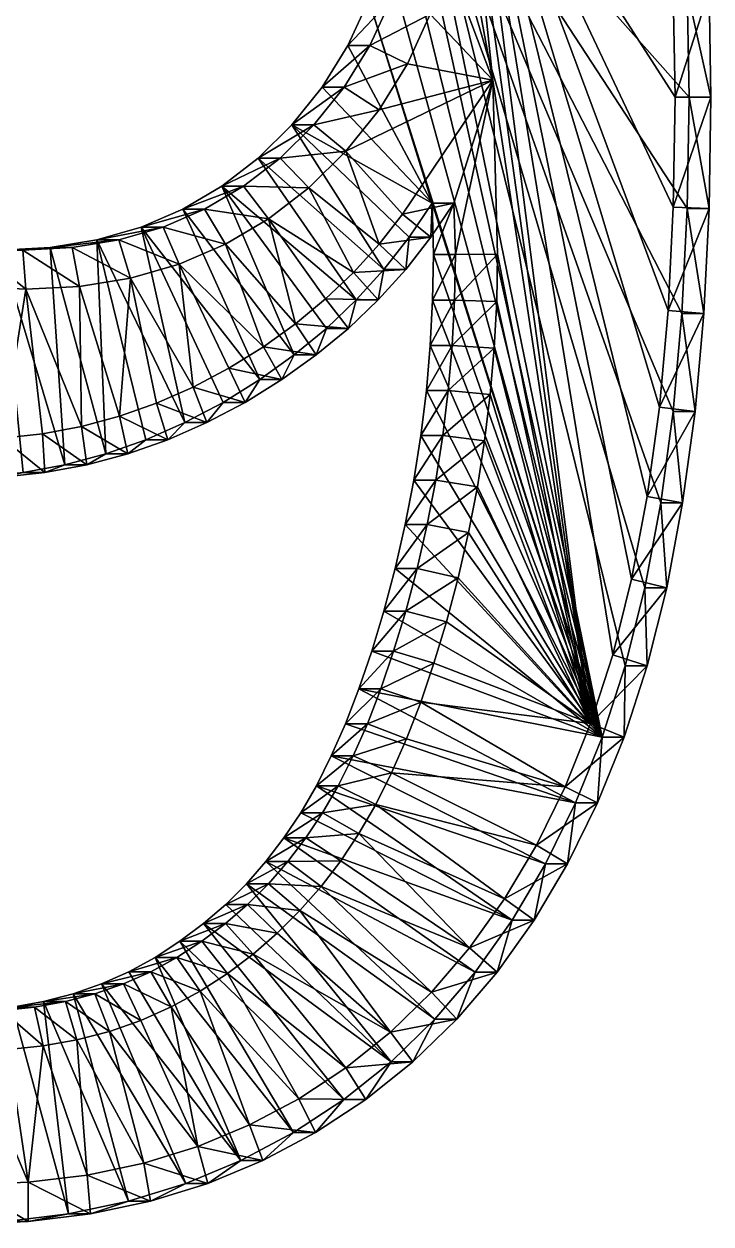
# Model space of a CAD drawing. Header units: metres. Extents: x -136 to 55, y -57 to 41.
# Drawn here: x 6.83 to 11.42, y -57.09 to -49.08 of the extents above; entities that cross this region are included whole.
import ezdxf

# ---------------------------------------------------------------- set-up
doc = ezdxf.new("R2010")
doc.units = ezdxf.units.M
doc.layers.get('0').update_dxf_attribs({"true_color": 0x57e057})

msp = doc.modelspace()

# ---------------------------------------------------------------- meshes
at = {"color": 74, "true_color": 0x58b11a}
mesh = msp.add_polyface(dxfattribs=at)
corners = [(11.265, -50.3106, -0.4384), (11.4115, -50.3106, 1.0831), (11.376, -51.0107, 1.0865), (11.2768, -49.5659, -0.4395), (11.4233, -49.5659, 1.0819), (11.265, -48.8537, -0.4383), (9.4063, -50.5023, -0.2594), (9.5528, -50.5023, 1.262), (9.3841, -50.7178, 1.2783), (9.5598, -50.2742, -0.2742), (9.7063, -50.2742, 1.2473), (9.5693, -50.6174, -0.2751), (9.7158, -50.6174, 1.2464), (11.4115, -50.3106, 1.0831), (11.376, -51.0107, 1.0865), (11.4233, -49.5659, 1.0819), (11.4115, -48.8537, 1.0831), (9.5528, -50.5023, 1.262), (9.3841, -50.7178, 1.2783), (9.7063, -50.2742, 1.2473), (9.7158, -50.6174, 1.2464), (11.1717, -50.3019, 1.3255), (11.1367, -50.9922, 1.3289), (11.1834, -49.566, 1.3244), (11.4115, -48.8537, 1.0831), (9.2059, -50.5483, 1.5148), (9.3629, -50.3477, 1.4997), (9.9654, -49.4523, 1.4417), (9.9976, -50.616, 1.4386), (9.1439, -49.2204, 1.3014), (8.9729, -49.4988, 1.3179), (9.3951, -49.3444, 1.4966), (9.2072, -49.6504, 1.5147), (10.6188, -53.7515, 1.3788), (9.8144, -47.4328, 1.4562), (9.798, -47.8639, 1.4578), (10.9973, -52.2349, 1.3423), (11.0785, -51.6366, 1.3345), (8.9852, -49.9275, 1.5361), (10.6966, -53.8413, -0.3836), (9.3704, -47.843, -0.2559), (9.3859, -47.4329, -0.2574), (9.3237, -48.2269, -0.2514), (9.246, -48.5844, -0.2439), (11.1703, -51.6661, -0.4292), (11.0874, -52.2769, -0.4212), (11.2295, -51.0107, -0.4349), (9.1372, -48.9156, -0.2335), (8.6244, -49.751, -0.1841), (9.2376, -50.7178, -0.2431), (8.9974, -49.2204, -0.22), (8.8264, -49.4988, -0.2035)]
mesh.append_faces([[corners[k] for k in face] for face in [(50, 9, 51), (47, 9, 50)]], dxfattribs={"vtx0": -1, "vtx1": -1, "color": 74})
mesh.append_faces([[corners[k] for k in face] for face in [(33, 35, 27)]], dxfattribs={"vtx0": -1, "vtx1": -1, "vtx2": -1, "color": 74})
mesh.append_faces([[corners[k] for k in face] for face in [(33, 34, 35), (34, 36, 37), (34, 37, 22), (34, 22, 21), (38, 25, 26), (38, 26, 27), (39, 40, 41), (39, 42, 40), (39, 43, 42), (41, 44, 45), (41, 46, 44), (41, 0, 46), (39, 47, 43), (48, 6, 49), (48, 9, 6)]], dxfattribs={"vtx0": -1, "vtx2": -1, "color": 74})
mesh.append_faces([[corners[k] for k in face] for face in [(0, 3, 1), (3, 5, 4), (6, 9, 7), (9, 11, 10), (1, 4, 13), (4, 16, 15), (7, 10, 17), (10, 12, 19), (13, 15, 21), (15, 24, 23), (18, 17, 25), (17, 19, 26), (19, 20, 27), (29, 30, 31)]], dxfattribs={"vtx1": -1, "color": 74})
mesh.append_faces([[corners[k] for k in face] for face in [(32, 38, 27), (31, 32, 27)]], dxfattribs={"vtx1": -1, "vtx2": -1, "color": 74})
mesh.append_faces([[corners[k] for k in face] for face in [(0, 1, 2), (3, 4, 1), (6, 7, 8), (9, 10, 7), (11, 12, 10), (1, 13, 14), (4, 15, 13), (7, 17, 18), (10, 19, 17), (12, 20, 19), (13, 21, 22), (15, 23, 21), (17, 26, 25), (19, 27, 26), (20, 28, 27), (30, 32, 31)]], dxfattribs={"vtx2": -1, "color": 74})
mesh = msp.add_polyface(dxfattribs=at)
corners = [(11.265, -48.8537, -0.4383), (11.4115, -48.8537, 1.0831), (11.4233, -49.5659, 1.0819), (11.2293, -48.1913, -0.4349), (11.3758, -48.1913, 1.0865), (11.1699, -47.5785, -0.4292), (9.3704, -47.843, -0.2559), (9.3237, -48.2269, -0.2514), (9.5169, -47.843, 1.2655), (9.4702, -48.2269, 1.27), (9.246, -48.5844, -0.2439), (9.3925, -48.5844, 1.2775), (9.1372, -48.9156, -0.2335), (9.2837, -48.9156, 1.288), (8.9974, -49.2204, -0.22), (9.1439, -49.2204, 1.3014), (8.8264, -49.4988, -0.2035), (11.4115, -48.8537, 1.0831), (11.4233, -49.5659, 1.0819), (11.3758, -48.1913, 1.0865), (11.3164, -47.5785, 1.0922), (9.5169, -47.843, 1.2655), (9.4702, -48.2269, 1.27), (9.3925, -48.5844, 1.2775), (9.2837, -48.9156, 1.288), (9.1439, -49.2204, 1.3014), (8.9729, -49.4988, 1.3179), (11.1717, -48.863, 1.3255), (11.1834, -49.566, 1.3244), (11.1366, -48.2111, 1.3289), (11.3164, -47.5785, 1.0922), (11.0783, -47.6105, 1.3345), (9.798, -47.8639, 1.4578), (9.7486, -48.2708, 1.4626), (9.6654, -48.6536, 1.4706), (9.5477, -49.0118, 1.4819), (9.3951, -49.3444, 1.4966), (9.8144, -47.4328, 1.4562), (11.1717, -50.3019, 1.3255), (9.9654, -49.4523, 1.4417), (9.3859, -47.4329, -0.2574), (11.2768, -49.5659, -0.4395), (11.265, -50.3106, -0.4384)]
mesh.append_faces([[corners[k] for k in face] for face in [(37, 38, 28), (37, 28, 27), (37, 27, 29), (40, 41, 42), (40, 0, 41), (40, 3, 0)]], dxfattribs={"vtx0": -1, "vtx2": -1, "color": 74})
mesh.append_faces([[corners[k] for k in face] for face in [(0, 3, 1), (3, 5, 4), (6, 7, 8), (7, 10, 9), (10, 12, 11), (12, 14, 13), (14, 16, 15), (1, 4, 17), (4, 20, 19), (8, 9, 21), (9, 11, 22), (11, 13, 23), (13, 15, 24), (15, 26, 25), (17, 19, 27), (19, 30, 29), (21, 22, 32), (22, 23, 33), (23, 24, 34), (24, 25, 35)]], dxfattribs={"vtx1": -1, "color": 74})
mesh.append_faces([[corners[k] for k in face] for face in [(35, 36, 39), (34, 35, 39), (33, 34, 39), (32, 33, 39)]], dxfattribs={"vtx1": -1, "vtx2": -1, "color": 74})
mesh.append_faces([[corners[k] for k in face] for face in [(0, 1, 2), (3, 4, 1), (7, 9, 8), (10, 11, 9), (12, 13, 11), (14, 15, 13), (1, 17, 18), (4, 19, 17), (9, 22, 21), (11, 23, 22), (13, 24, 23), (15, 25, 24), (17, 27, 28), (19, 29, 27), (30, 31, 29), (22, 33, 32), (23, 34, 33), (24, 35, 34), (25, 36, 35)]], dxfattribs={"vtx2": -1, "color": 74})
mesh = msp.add_polyface(dxfattribs=at)
corners = [(11.1703, -51.6661, -0.4292), (11.3168, -51.6661, 1.0922), (11.2339, -52.2769, 1.1002), (11.2295, -51.0107, -0.4349), (11.376, -51.0107, 1.0865), (11.265, -50.3106, -0.4384), (9.5693, -50.6174, -0.2751), (9.5641, -50.922, -0.2746), (9.7158, -50.6174, 1.2464), (9.7106, -50.922, 1.2469), (9.5484, -51.2249, -0.2731), (9.6949, -51.2249, 1.2484), (9.5222, -51.5262, -0.2705), (9.6687, -51.5262, 1.2509), (9.4856, -51.8258, -0.267), (9.6321, -51.8258, 1.2544), (9.4386, -52.1238, -0.2625), (11.3168, -51.6661, 1.0922), (11.2339, -52.2769, 1.1002), (11.376, -51.0107, 1.0865), (11.4115, -50.3106, 1.0831), (9.7158, -50.6174, 1.2464), (9.7106, -50.922, 1.2469), (9.6949, -51.2249, 1.2484), (9.6687, -51.5262, 1.2509), (9.6321, -51.8258, 1.2544), (9.5851, -52.1238, 1.2589), (11.0785, -51.6366, 1.3345), (10.9973, -52.2349, 1.3423), (11.1367, -50.9922, 1.3289), (11.4115, -50.3106, 1.0831), (9.9976, -50.616, 1.4386), (9.9922, -50.931, 1.4391), (9.976, -51.2431, 1.4407), (9.9491, -51.5535, 1.4433), (9.9114, -51.8623, 1.4469), (9.5851, -52.1238, 1.2589), (9.8144, -47.4328, 1.4562), (10.6188, -53.7515, 1.3788), (10.7672, -53.2921, 1.3645), (10.8934, -52.7868, 1.3523), (9.9654, -49.4523, 1.4417), (9.3859, -47.4329, -0.2574), (10.8506, -53.3645, -0.3984), (10.6966, -53.8413, -0.3836), (10.9808, -52.8431, -0.411), (11.0874, -52.2769, -0.4212), (9.5598, -50.2742, -0.2742), (9.1372, -48.9156, -0.2335)]
mesh.append_faces([[corners[k] for k in face] for face in [(32, 38, 31)]], dxfattribs={"vtx0": -1, "vtx1": -1, "color": 74})
mesh.append_faces([[corners[k] for k in face] for face in [(44, 47, 48)]], dxfattribs={"vtx0": -1, "vtx1": -1, "vtx2": -1, "color": 74})
mesh.append_faces([[corners[k] for k in face] for face in [(37, 38, 39), (37, 39, 40), (37, 40, 28), (38, 41, 31), (42, 43, 44), (42, 45, 43), (42, 46, 45), (44, 6, 47), (44, 7, 6)]], dxfattribs={"vtx0": -1, "vtx2": -1, "color": 74})
mesh.append_faces([[corners[k] for k in face] for face in [(0, 3, 1), (3, 5, 4), (6, 7, 8), (7, 10, 9), (10, 12, 11), (12, 14, 13), (14, 16, 15), (1, 4, 17), (4, 20, 19), (8, 9, 21), (9, 11, 22), (11, 13, 23), (13, 15, 24), (15, 26, 25), (17, 19, 27), (19, 30, 29), (21, 22, 31), (22, 23, 32), (23, 24, 33), (24, 25, 34), (25, 36, 35)]], dxfattribs={"vtx1": -1, "color": 74})
mesh.append_faces([[corners[k] for k in face] for face in [(0, 1, 2), (3, 4, 1), (7, 9, 8), (10, 11, 9), (12, 13, 11), (14, 15, 13), (1, 17, 18), (4, 19, 17), (9, 22, 21), (11, 23, 22), (13, 24, 23), (15, 25, 24), (17, 27, 28), (19, 29, 27), (22, 32, 31), (23, 33, 32), (24, 34, 33), (25, 35, 34)]], dxfattribs={"vtx2": -1, "color": 74})
mesh = msp.add_polyface(dxfattribs=at)
corners = [(8.8264, -49.4988, -0.2035), (8.9729, -49.4988, 1.3179), (9.1439, -49.2204, 1.3014), (8.6244, -49.751, -0.1841), (8.7709, -49.751, 1.3373), (8.3982, -49.9729, -0.1623), (8.5447, -49.9729, 1.3591), (8.1548, -50.1607, -0.1389), (8.3013, -50.1607, 1.3826), (7.8943, -50.3143, -0.1138), (8.0408, -50.3143, 1.4076), (7.6165, -50.4338, -0.087), (7.763, -50.4338, 1.4344), (7.3216, -50.5191, -0.0586), (7.4681, -50.5191, 1.4628), (7.0096, -50.5703, -0.0286), (7.1561, -50.5703, 1.4928), (8.9729, -49.4988, 1.3179), (9.1439, -49.2204, 1.3014), (8.7709, -49.751, 1.3373), (8.5447, -49.9729, 1.3591), (8.3013, -50.1607, 1.3826), (8.0408, -50.3143, 1.4076), (7.763, -50.4338, 1.4344), (7.4681, -50.5191, 1.4628), (7.1561, -50.5703, 1.4928), (9.2072, -49.6504, 1.5147), (8.9852, -49.9275, 1.5361), (8.7367, -50.1712, 1.56), (8.4682, -50.3784, 1.5858), (8.1795, -50.5486, 1.6136), (7.8717, -50.681, 1.6433), (9.0346, -50.7371, 1.5313), (9.2059, -50.5483, 1.5148), (8.64, -51.2882, -0.1856), (9.0537, -50.9206, -0.2254), (9.2376, -50.7178, -0.2431), (9.5598, -50.2742, -0.2742)]
mesh.append_faces([[corners[k] for k in face] for face in [(7, 34, 9), (5, 35, 7), (3, 36, 5), (0, 37, 3)]], dxfattribs={"vtx0": -1, "vtx1": -1, "color": 74})
mesh.append_faces([[corners[k] for k in face] for face in [(28, 32, 33), (5, 36, 35)]], dxfattribs={"vtx0": -1, "vtx2": -1, "color": 74})
mesh.append_faces([[corners[k] for k in face] for face in [(0, 3, 1), (3, 5, 4), (5, 7, 6), (7, 9, 8), (9, 11, 10), (11, 13, 12), (13, 15, 14), (1, 4, 17), (4, 6, 19), (6, 8, 20), (8, 10, 21), (10, 12, 22), (12, 14, 23), (14, 16, 24), (17, 19, 26), (19, 20, 27), (20, 21, 28), (21, 22, 29), (22, 23, 30), (23, 24, 31)]], dxfattribs={"vtx1": -1, "color": 74})
mesh.append_faces([[corners[k] for k in face] for face in [(28, 29, 32), (27, 28, 33)]], dxfattribs={"vtx1": -1, "vtx2": -1, "color": 74})
mesh.append_faces([[corners[k] for k in face] for face in [(0, 1, 2), (3, 4, 1), (5, 6, 4), (7, 8, 6), (9, 10, 8), (11, 12, 10), (13, 14, 12), (15, 16, 14), (1, 17, 18), (4, 19, 17), (6, 20, 19), (8, 21, 20), (10, 22, 21), (12, 23, 22), (14, 24, 23), (16, 25, 24), (19, 27, 26), (20, 28, 27), (21, 29, 28), (22, 30, 29), (23, 31, 30)]], dxfattribs={"vtx2": -1, "color": 74})
mesh = msp.add_polyface(dxfattribs=at)
corners = [(7.0096, -50.5703, -0.0286), (6.6803, -50.5874, 0.0031), (7.1561, -50.5703, 1.4928), (6.8268, -50.5874, 1.5245), (6.35, -50.5703, 0.0349), (6.4965, -50.5703, 1.5563), (6.0356, -50.5191, 0.0652), (6.1821, -50.5191, 1.5866), (5.7372, -50.4338, 0.0939), (5.8837, -50.4338, 1.6153), (5.4547, -50.3143, 0.1211), (5.6012, -50.3143, 1.6426), (5.188, -50.1606, 0.1468), (5.3345, -50.1606, 1.6682), (4.9374, -49.9729, 0.1709), (5.0839, -49.9729, 1.6924), (4.7026, -49.751, 0.1935), (4.8491, -49.751, 1.715), (7.1561, -50.5703, 1.4928), (6.8268, -50.5874, 1.5245), (6.4965, -50.5703, 1.5563), (6.1821, -50.5191, 1.5866), (5.8837, -50.4338, 1.6153), (5.6012, -50.3143, 1.6426), (5.3345, -50.1606, 1.6682), (5.0839, -49.9729, 1.6924), (4.8491, -49.751, 1.715), (6.1463, -50.7753, 1.8094), (5.818, -50.6814, 1.841), (5.5062, -50.5495, 1.8711), (5.2121, -50.3801, 1.8994), (4.9369, -50.174, 1.9259), (4.6807, -49.9318, 1.9505), (4.6385, -49.5018, 1.7352), (4.4506, -49.6596, 1.9727), (4.2553, -49.364, 1.9915), (3.4004, -50.3197, 2.0738), (3.697, -50.6735, 2.0453), (4.027, -50.9883, 2.0135), (3.3394, -50.8535, 0.3248), (4.492, -49.5018, 0.2138), (3.6906, -51.1884, 0.291), (4.0633, -51.4718, 0.2551)]
mesh.append_faces([[corners[k] for k in face] for face in [(16, 39, 40), (14, 41, 16), (12, 42, 14)]], dxfattribs={"vtx0": -1, "vtx1": -1, "color": 74})
mesh.append_faces([[corners[k] for k in face] for face in [(32, 37, 38)]], dxfattribs={"vtx0": -1, "vtx2": -1, "color": 74})
mesh.append_faces([[corners[k] for k in face] for face in [(0, 1, 2), (1, 4, 3), (4, 6, 5), (6, 8, 7), (8, 10, 9), (10, 12, 11), (12, 14, 13), (14, 16, 15), (2, 3, 18), (3, 5, 19), (5, 7, 20), (7, 9, 21), (9, 11, 22), (11, 13, 23), (13, 15, 24), (15, 17, 25), (21, 22, 27), (22, 23, 28), (23, 24, 29), (24, 25, 30), (25, 26, 31), (26, 33, 32)]], dxfattribs={"vtx1": -1, "color": 74})
mesh.append_faces([[corners[k] for k in face] for face in [(34, 35, 36), (32, 34, 37), (31, 32, 38)]], dxfattribs={"vtx1": -1, "vtx2": -1, "color": 74})
mesh.append_faces([[corners[k] for k in face] for face in [(1, 3, 2), (4, 5, 3), (6, 7, 5), (8, 9, 7), (10, 11, 9), (12, 13, 11), (14, 15, 13), (16, 17, 15), (3, 19, 18), (5, 20, 19), (7, 21, 20), (9, 22, 21), (11, 23, 22), (13, 24, 23), (15, 25, 24), (17, 26, 25), (23, 29, 28), (24, 30, 29), (25, 31, 30), (26, 32, 31)]], dxfattribs={"vtx2": -1, "color": 74})
mesh = msp.add_polyface(dxfattribs=at)
corners = [(4.4576, -51.7037, 0.2171), (4.8736, -51.884, 0.1771), (4.6041, -51.7037, 1.7386), (5.0201, -51.884, 1.6985), (4.6041, -51.7037, 1.7386), (5.0201, -51.884, 1.6985), (4.743, -51.4694, 1.9445), (4.3758, -51.2535, 1.9799), (5.1297, -51.6371, 1.9073), (5.4576, -52.0128, 1.6564), (5.537, -51.757, 1.8681), (7.5273, -51.9491, 1.4571), (7.4717, -51.6984, 1.6818), (7.2174, -51.7663, 1.7063), (7.4681, -50.5191, 1.4628), (7.1561, -50.5703, 1.4928), (7.5464, -50.7752, 1.6746), (7.2048, -50.8312, 1.7075), (6.8268, -50.5874, 1.5245), (6.8477, -50.8498, 1.7419), (6.4965, -50.5703, 1.5563), (6.4898, -50.8313, 1.7764), (6.1821, -50.5191, 1.5866), (6.1463, -50.7753, 1.8094), (5.8837, -50.4338, 1.6153), (5.818, -50.6814, 1.841), (5.2121, -50.3801, 1.8994), (4.9369, -50.174, 1.9259), (5.5062, -50.5495, 1.8711), (5.9663, -51.8292, 1.8268), (6.4208, -51.8536, 1.783), (6.6911, -51.8439, 1.757), (6.9573, -51.8148, 1.7313), (5.4547, -50.3143, 0.1211), (5.188, -50.1606, 0.1468), (5.3111, -52.0128, 0.1349), (5.7372, -50.4338, 0.0939), (5.7703, -52.0901, 0.0907), (6.0356, -50.5191, 0.0652), (6.251, -52.1158, 0.0444), (6.35, -50.5703, 0.0349), (6.5424, -52.1054, 0.0164), (6.6803, -50.5874, 0.0031), (6.8279, -52.0742, -0.0111), (7.1073, -52.0221, -0.038), (7.0096, -50.5703, -0.0286), (7.3808, -51.9491, -0.0643), (7.3216, -50.5191, -0.0586)]
mesh.append_faces([[corners[k] for k in face] for face in [(33, 0, 34), (36, 35, 33), (38, 37, 36), (40, 39, 38), (42, 41, 40), (45, 44, 42), (47, 46, 45)]], dxfattribs={"vtx0": -1, "vtx1": -1, "color": 74})
mesh.append_faces([[corners[k] for k in face] for face in [(26, 7, 6), (28, 6, 8), (25, 8, 10), (25, 10, 29), (23, 29, 30), (21, 30, 31), (19, 31, 32), (19, 32, 13), (17, 13, 12), (33, 1, 0), (33, 35, 1), (36, 37, 35), (38, 39, 37), (40, 41, 39), (42, 43, 41), (42, 44, 43), (45, 46, 44)]], dxfattribs={"vtx0": -1, "vtx2": -1, "color": 74})
mesh.append_faces([[corners[k] for k in face] for face in [(0, 1, 2), (2, 3, 4), (4, 5, 6), (5, 9, 8), (14, 15, 16), (15, 18, 17), (18, 20, 19), (20, 22, 21)]], dxfattribs={"vtx1": -1, "color": 74})
mesh.append_faces([[corners[k] for k in face] for face in [(26, 27, 7), (28, 26, 6), (25, 28, 8), (23, 25, 29), (21, 23, 30), (19, 21, 31), (17, 19, 13)]], dxfattribs={"vtx1": -1, "vtx2": -1, "color": 74})
mesh.append_faces([[corners[k] for k in face] for face in [(1, 3, 2), (3, 5, 4), (4, 6, 7), (5, 8, 6), (9, 10, 8), (11, 12, 13), (15, 17, 16), (18, 19, 17), (20, 21, 19), (22, 23, 21), (24, 25, 23)]], dxfattribs={"vtx2": -1, "color": 74})
mesh = msp.add_polyface(dxfattribs=at)
corners = [(8.4103, -51.4531, -0.1635), (8.64, -51.2882, -0.1856), (8.5568, -51.4531, 1.358), (8.7865, -51.2882, 1.3358), (8.8545, -51.1107, -0.2062), (9.001, -51.1107, 1.3152), (9.0537, -50.9206, -0.2254), (9.2002, -50.9206, 1.296), (9.2376, -50.7178, -0.2431), (9.3841, -50.7178, 1.2783), (9.4063, -50.5023, -0.2594), (8.5568, -51.4531, 1.358), (8.7865, -51.2882, 1.3358), (9.001, -51.1107, 1.3152), (9.2002, -50.9206, 1.296), (9.3841, -50.7178, 1.2783), (9.5528, -50.5023, 1.262), (8.3119, -51.6053, 1.3815), (8.2032, -51.3777, 1.6114), (7.9641, -51.5045, 1.6344), (8.4332, -51.2348, 1.5892), (8.6485, -51.0803, 1.5685), (8.8489, -50.9144, 1.5492), (9.0346, -50.7371, 1.5313), (9.2059, -50.5483, 1.5148), (7.4681, -50.5191, 1.4628), (7.5464, -50.7752, 1.6746), (7.8717, -50.681, 1.6433), (7.2048, -50.8312, 1.7075), (7.4717, -51.6984, 1.6818), (7.7205, -51.6112, 1.6578), (8.1795, -50.5486, 1.6136), (8.4682, -50.3784, 1.5858), (7.3216, -50.5191, -0.0586), (7.6483, -51.8554, -0.0901), (7.3808, -51.9491, -0.0643), (7.9098, -51.7407, -0.1153), (7.6165, -50.4338, -0.087), (8.1654, -51.6053, -0.1399), (7.8943, -50.3143, -0.1138), (8.1548, -50.1607, -0.1389)]
mesh.append_faces([[corners[k] for k in face] for face in [(37, 36, 33), (39, 0, 37)]], dxfattribs={"vtx0": -1, "vtx1": -1, "color": 74})
mesh.append_faces([[corners[k] for k in face] for face in [(26, 29, 30), (26, 30, 19), (27, 19, 18), (27, 18, 20), (31, 20, 21), (32, 21, 22), (32, 22, 23), (33, 34, 35), (33, 36, 34), (37, 38, 36), (37, 0, 38), (39, 1, 0), (40, 4, 1), (40, 6, 4)]], dxfattribs={"vtx0": -1, "vtx2": -1, "color": 74})
mesh.append_faces([[corners[k] for k in face] for face in [(0, 1, 2), (1, 4, 3), (4, 6, 5), (6, 8, 7), (8, 10, 9), (2, 3, 11), (3, 5, 12), (5, 7, 13), (7, 9, 14), (9, 16, 15), (17, 11, 18), (11, 12, 20), (12, 13, 21), (13, 14, 22), (14, 15, 23)]], dxfattribs={"vtx1": -1, "color": 74})
mesh.append_faces([[corners[k] for k in face] for face in [(26, 28, 29), (27, 26, 19), (31, 27, 20), (32, 31, 21)]], dxfattribs={"vtx1": -1, "vtx2": -1, "color": 74})
mesh.append_faces([[corners[k] for k in face] for face in [(1, 3, 2), (4, 5, 3), (6, 7, 5), (8, 9, 7), (3, 12, 11), (5, 13, 12), (7, 14, 13), (9, 15, 14), (17, 18, 19), (11, 20, 18), (12, 21, 20), (13, 22, 21), (14, 23, 22), (15, 24, 23), (25, 26, 27)]], dxfattribs={"vtx2": -1, "color": 74})
mesh = msp.add_polyface(dxfattribs=at)
corners = [(10.8506, -53.3645, -0.3984), (10.9971, -53.3645, 1.123), (10.8431, -53.8413, 1.1378), (10.9808, -52.8431, -0.411), (11.1273, -52.8431, 1.1104), (11.0874, -52.2769, -0.4212), (11.2339, -52.2769, 1.1002), (11.1703, -51.6661, -0.4292), (9.4386, -52.1238, -0.2625), (9.5851, -52.1238, 1.2589), (9.6321, -51.8258, 1.2544), (10.8431, -53.8413, 1.1378), (10.9971, -53.3645, 1.123), (11.1273, -52.8431, 1.1104), (11.2339, -52.2769, 1.1002), (11.3168, -51.6661, 1.0922), (9.5851, -52.1238, 1.2589), (9.6321, -51.8258, 1.2544), (9.5276, -52.4201, 1.2645), (9.5276, -52.4201, 1.2645), (10.6188, -53.7515, 1.3788), (10.7672, -53.2921, 1.3645), (10.8934, -52.7868, 1.3523), (10.9973, -52.2349, 1.3423), (11.3168, -51.6661, 1.0922), (9.8629, -52.1694, 1.4516), (9.9114, -51.8623, 1.4469), (9.8036, -52.4748, 1.4573), (9.4596, -52.7148, 1.271), (9.7336, -52.7781, 1.464), (9.384, -53, 1.2783), (9.6558, -53.0716, 1.4715), (9.5728, -53.3481, 1.4795), (9.4843, -53.6082, 1.488), (9.9491, -51.5535, 1.4433), (9.976, -51.2431, 1.4407), (9.9922, -50.931, 1.4391), (9.157, -53.2679, -0.2354), (10.6966, -53.8413, -0.3836), (9.0718, -53.5184, -0.2272), (9.2375, -53, -0.2431), (9.3131, -52.7148, -0.2504), (9.3811, -52.4201, -0.2569), (9.5484, -51.2249, -0.2731), (9.5641, -50.922, -0.2746), (9.5222, -51.5262, -0.2705), (9.4856, -51.8258, -0.267)]
mesh.append_faces([[corners[k] for k in face] for face in [(37, 38, 39), (40, 38, 37), (41, 38, 40), (42, 38, 41), (8, 38, 42)]], dxfattribs={"vtx0": -1, "vtx1": -1, "color": 74})
mesh.append_faces([[corners[k] for k in face] for face in [(38, 43, 44), (38, 45, 43), (38, 46, 45)]], dxfattribs={"vtx0": -1, "vtx2": -1, "color": 74})
mesh.append_faces([[corners[k] for k in face] for face in [(0, 3, 1), (3, 5, 4), (5, 7, 6), (2, 1, 11), (1, 4, 12), (4, 6, 13), (6, 15, 14), (9, 18, 16), (11, 12, 20), (12, 13, 21), (13, 14, 22), (14, 24, 23), (16, 19, 25), (19, 28, 27), (28, 30, 29)]], dxfattribs={"vtx1": -1, "color": 74})
mesh.append_faces([[corners[k] for k in face] for face in [(32, 33, 20), (31, 32, 20), (29, 31, 20), (27, 29, 20), (25, 27, 20), (26, 25, 20), (34, 26, 20), (35, 34, 20), (36, 35, 20), (8, 46, 38)]], dxfattribs={"vtx1": -1, "vtx2": -1, "color": 74})
mesh.append_faces([[corners[k] for k in face] for face in [(0, 1, 2), (3, 4, 1), (5, 6, 4), (8, 9, 10), (1, 12, 11), (4, 13, 12), (6, 14, 13), (9, 16, 17), (18, 19, 16), (12, 21, 20), (13, 22, 21), (14, 23, 22), (16, 25, 26), (19, 27, 25), (28, 29, 27), (30, 31, 29)]], dxfattribs={"vtx2": -1, "color": 74})
mesh = msp.add_polyface(dxfattribs=at)
corners = [(7.3808, -51.9491, -0.0643), (7.6483, -51.8554, -0.0901), (7.5273, -51.9491, 1.4571), (7.7948, -51.8554, 1.4313), (7.9098, -51.7407, -0.1153), (8.0563, -51.7407, 1.4061), (8.1654, -51.6053, -0.1399), (8.3119, -51.6053, 1.3815), (8.4103, -51.4531, -0.1635), (8.5568, -51.4531, 1.358), (9.4386, -52.1238, -0.2625), (9.3811, -52.4201, -0.2569), (9.5851, -52.1238, 1.2589), (9.5276, -52.4201, 1.2645), (9.3131, -52.7148, -0.2504), (9.4596, -52.7148, 1.271), (9.2375, -53, -0.2431), (9.384, -53, 1.2783), (9.157, -53.2679, -0.2354), (9.3035, -53.2679, 1.2861), (9.0718, -53.5184, -0.2272), (9.2183, -53.5184, 1.2943), (8.9817, -53.7517, -0.2185), (9.1282, -53.7517, 1.3029), (7.5273, -51.9491, 1.4571), (7.2538, -52.0221, 1.4834), (7.7948, -51.8554, 1.4313), (8.0563, -51.7407, 1.4061), (8.3119, -51.6053, 1.3815), (8.5568, -51.4531, 1.358), (9.5276, -52.4201, 1.2645), (9.4596, -52.7148, 1.271), (9.384, -53, 1.2783), (9.3035, -53.2679, 1.2861), (9.2183, -53.5184, 1.2943), (9.1282, -53.7517, 1.3029), (7.4717, -51.6984, 1.6818), (7.7205, -51.6112, 1.6578), (7.9641, -51.5045, 1.6344), (9.6558, -53.0716, 1.4715), (9.5728, -53.3481, 1.4795), (9.4843, -53.6082, 1.488)]
mesh.append_faces([[corners[k] for k in face] for face in [(0, 1, 2), (1, 4, 3), (4, 6, 5), (6, 8, 7), (10, 11, 12), (11, 14, 13), (14, 16, 15), (16, 18, 17), (18, 20, 19), (20, 22, 21), (2, 3, 24), (3, 5, 26), (5, 7, 27), (7, 9, 28), (13, 15, 30), (15, 17, 31), (17, 19, 32), (19, 21, 33), (21, 23, 34), (24, 26, 36), (26, 27, 37), (27, 28, 38), (32, 33, 39), (33, 34, 40), (34, 35, 41)]], dxfattribs={"vtx1": -1, "color": 74})
mesh.append_faces([[corners[k] for k in face] for face in [(1, 3, 2), (4, 5, 3), (6, 7, 5), (8, 9, 7), (11, 13, 12), (14, 15, 13), (16, 17, 15), (18, 19, 17), (20, 21, 19), (22, 23, 21), (2, 24, 25), (3, 26, 24), (5, 27, 26), (7, 28, 27), (9, 29, 28), (15, 31, 30), (17, 32, 31), (19, 33, 32), (21, 34, 33), (23, 35, 34), (26, 37, 36), (27, 38, 37), (33, 40, 39), (34, 41, 40)]], dxfattribs={"vtx2": -1, "color": 74})
mesh = msp.add_polyface(dxfattribs=at)
corners = [(4.8736, -51.884, 0.1771), (5.3111, -52.0128, 0.1349), (5.0201, -51.884, 1.6985), (5.4576, -52.0128, 1.6564), (5.7703, -52.0901, 0.0907), (5.9168, -52.0901, 1.6122), (6.251, -52.1158, 0.0444), (6.3975, -52.1158, 1.5659), (6.5424, -52.1054, 0.0164), (6.6889, -52.1054, 1.5378), (6.8279, -52.0742, -0.0111), (6.9744, -52.0742, 1.5103), (7.1073, -52.0221, -0.038), (7.2538, -52.0221, 1.4834), (7.3808, -51.9491, -0.0643), (7.5273, -51.9491, 1.4571), (4.8147, -55.1574, 0.1827), (4.6543, -54.9967, 0.1982), (4.9612, -55.1574, 1.7042), (4.8008, -54.9967, 1.7196), (4.5094, -54.8102, 0.2121), (4.6559, -54.8102, 1.7336), (5.0201, -51.884, 1.6985), (5.4576, -52.0128, 1.6564), (5.9168, -52.0901, 1.6122), (6.3975, -52.1158, 1.5659), (6.6889, -52.1054, 1.5378), (6.9744, -52.0742, 1.5103), (7.2538, -52.0221, 1.4834), (4.9612, -55.1574, 1.7042), (4.8008, -54.9967, 1.7196), (4.6559, -54.8102, 1.7336), (4.5266, -54.5979, 1.746), (5.537, -51.757, 1.8681), (5.9663, -51.8292, 1.8268), (6.4208, -51.8536, 1.783), (6.6911, -51.8439, 1.757), (6.9573, -51.8148, 1.7313), (7.2174, -51.7663, 1.7063), (7.5273, -51.9491, 1.4571), (4.6261, -55.1707, 1.9558), (4.4622, -54.9597, 1.9716)]
mesh.append_faces([[corners[k] for k in face] for face in [(0, 1, 2), (1, 4, 3), (4, 6, 5), (6, 8, 7), (8, 10, 9), (10, 12, 11), (12, 14, 13), (16, 17, 18), (17, 20, 19), (2, 3, 22), (3, 5, 23), (5, 7, 24), (7, 9, 25), (9, 11, 26), (11, 13, 27), (13, 15, 28), (18, 19, 29), (19, 21, 30), (21, 32, 31), (23, 24, 33), (24, 25, 34), (25, 26, 35), (26, 27, 36), (27, 28, 37), (28, 39, 38), (30, 31, 40)]], dxfattribs={"vtx1": -1, "color": 74})
mesh.append_faces([[corners[k] for k in face] for face in [(1, 3, 2), (4, 5, 3), (6, 7, 5), (8, 9, 7), (10, 11, 9), (12, 13, 11), (14, 15, 13), (17, 19, 18), (20, 21, 19), (3, 23, 22), (5, 24, 23), (7, 25, 24), (9, 26, 25), (11, 27, 26), (13, 28, 27), (19, 30, 29), (21, 31, 30), (24, 34, 33), (25, 35, 34), (26, 36, 35), (27, 37, 36), (28, 38, 37), (31, 41, 40)]], dxfattribs={"vtx2": -1, "color": 74})
mesh = msp.add_polyface(dxfattribs=at)
corners = [(10.3189, -54.6883, -0.3473), (10.5193, -54.2803, -0.3665), (10.4654, -54.6883, 1.1742), (10.6658, -54.2803, 1.1549), (10.6966, -53.8413, -0.3836), (10.8431, -53.8413, 1.1378), (10.8506, -53.3645, -0.3984), (8.9817, -53.7517, -0.2185), (8.8868, -53.9676, -0.2094), (9.1282, -53.7517, 1.3029), (9.0333, -53.9676, 1.3121), (8.7871, -54.1662, -0.1998), (8.9336, -54.1662, 1.3217), (8.6826, -54.3475, -0.1897), (8.8291, -54.3475, 1.3317), (10.4654, -54.6883, 1.1742), (10.6658, -54.2803, 1.1549), (10.8431, -53.8413, 1.1378), (9.1282, -53.7517, 1.3029), (9.0333, -53.9676, 1.3121), (8.9336, -54.1662, 1.3217), (8.8291, -54.3475, 1.3317), (8.7176, -54.5152, 1.3425), (10.257, -54.5631, 1.4136), (10.4486, -54.173, 1.3952), (10.6188, -53.7515, 1.3788), (9.3901, -53.852, 1.4971), (9.4843, -53.6082, 1.488), (9.2901, -54.0796, 1.5067), (9.184, -54.2909, 1.5169), (9.0715, -54.4861, 1.5278), (8.7176, -54.5152, 1.3425), (8.9506, -54.6679, 1.5394), (10.0443, -54.9217, 1.4341), (10.0954, -55.0653, -0.3257), (8.5711, -54.5152, -0.179), (9.0718, -53.5184, -0.2272)]
mesh.append_faces([[corners[k] for k in face] for face in [(13, 34, 35), (11, 34, 13), (8, 0, 11), (7, 1, 8), (36, 1, 7)]], dxfattribs={"vtx0": -1, "vtx1": -1, "color": 74})
mesh.append_faces([[corners[k] for k in face] for face in [(29, 33, 23), (28, 23, 24), (27, 24, 25), (11, 0, 34), (8, 1, 0), (36, 4, 1)]], dxfattribs={"vtx0": -1, "vtx2": -1, "color": 74})
mesh.append_faces([[corners[k] for k in face] for face in [(0, 1, 2), (1, 4, 3), (4, 6, 5), (7, 8, 9), (8, 11, 10), (11, 13, 12), (2, 3, 15), (3, 5, 16), (9, 10, 18), (10, 12, 19), (12, 14, 20), (14, 22, 21), (15, 16, 23), (16, 17, 24), (18, 19, 26), (19, 20, 28), (20, 21, 29), (21, 31, 30)]], dxfattribs={"vtx1": -1, "color": 74})
mesh.append_faces([[corners[k] for k in face] for face in [(29, 30, 33), (28, 29, 23), (26, 28, 24), (27, 26, 24)]], dxfattribs={"vtx1": -1, "vtx2": -1, "color": 74})
mesh.append_faces([[corners[k] for k in face] for face in [(1, 3, 2), (4, 5, 3), (8, 10, 9), (11, 12, 10), (13, 14, 12), (3, 16, 15), (5, 17, 16), (10, 19, 18), (12, 20, 19), (14, 21, 20), (16, 24, 23), (17, 25, 24), (18, 26, 27), (19, 28, 26), (20, 29, 28), (21, 30, 29), (31, 32, 30)]], dxfattribs={"vtx2": -1, "color": 74})
mesh = msp.add_polyface(dxfattribs=at)
corners = [(8.6826, -54.3475, -0.1897), (8.5711, -54.5152, -0.179), (8.8291, -54.3475, 1.3317), (8.7176, -54.5152, 1.3425), (8.4504, -54.6729, -0.1673), (8.5969, -54.6729, 1.3541), (8.3206, -54.8208, -0.1548), (8.4671, -54.8208, 1.3666), (8.1816, -54.9588, -0.1415), (8.3281, -54.9588, 1.38), (8.0335, -55.0869, -0.1272), (8.18, -55.0869, 1.3942), (7.8762, -55.2051, -0.1121), (8.0227, -55.2051, 1.4094), (7.7098, -55.3134, -0.096), (7.8563, -55.3134, 1.4254), (7.5349, -55.4093, -0.0792), (7.6814, -55.4093, 1.4422), (7.3523, -55.4905, -0.0616), (8.7176, -54.5152, 1.3425), (8.8291, -54.3475, 1.3317), (8.5969, -54.6729, 1.3541), (8.4671, -54.8208, 1.3666), (8.3281, -54.9588, 1.38), (8.18, -55.0869, 1.3942), (8.0227, -55.2051, 1.4094), (7.8563, -55.3134, 1.4254), (7.6814, -55.4093, 1.4422), (7.4988, -55.4905, 1.4598), (7.4988, -55.4905, 1.4598), (8.9506, -54.6679, 1.5394), (8.8193, -54.8396, 1.552), (8.6777, -55.0009, 1.5657), (8.526, -55.1515, 1.5803), (8.3643, -55.2913, 1.5959), (8.1928, -55.4202, 1.6124), (8.0108, -55.5386, 1.6299), (9.2815, -55.8131, 1.5075), (9.2863, -56.0102, -0.2478), (9.5791, -55.7263, -0.276)]
mesh.append_faces([[corners[k] for k in face] for face in [(8, 38, 10), (6, 38, 8), (4, 39, 6)]], dxfattribs={"vtx0": -1, "vtx1": -1, "color": 74})
mesh.append_faces([[corners[k] for k in face] for face in [(0, 1, 2), (1, 4, 3), (4, 6, 5), (6, 8, 7), (8, 10, 9), (10, 12, 11), (12, 14, 13), (14, 16, 15), (16, 18, 17), (3, 5, 19), (5, 7, 21), (7, 9, 22), (9, 11, 23), (11, 13, 24), (13, 15, 25), (15, 17, 26), (17, 28, 27), (19, 21, 30), (21, 22, 31), (22, 23, 32), (23, 24, 33), (24, 25, 34), (25, 26, 35), (26, 27, 36)]], dxfattribs={"vtx1": -1, "color": 74})
mesh.append_faces([[corners[k] for k in face] for face in [(33, 34, 37)]], dxfattribs={"vtx1": -1, "vtx2": -1, "color": 74})
mesh.append_faces([[corners[k] for k in face] for face in [(1, 3, 2), (4, 5, 3), (6, 7, 5), (8, 9, 7), (10, 11, 9), (12, 13, 11), (14, 15, 13), (16, 17, 15), (3, 19, 20), (5, 21, 19), (7, 22, 21), (9, 23, 22), (11, 24, 23), (13, 25, 24), (15, 26, 25), (17, 27, 26), (28, 29, 27), (22, 32, 31), (23, 33, 32), (24, 34, 33), (25, 35, 34), (26, 36, 35)]], dxfattribs={"vtx2": -1, "color": 74})
mesh = msp.add_polyface(dxfattribs=at)
corners = [(8.6349, -56.4837, -0.1851), (8.9704, -56.2632, -0.2174), (8.7814, -56.4837, 1.3363), (9.1169, -56.2632, 1.304), (9.2863, -56.0102, -0.2478), (9.4328, -56.0102, 1.2736), (9.5791, -55.7263, -0.276), (9.7256, -55.7263, 1.2454), (9.8488, -55.4113, -0.302), (9.9953, -55.4113, 1.2194), (10.0954, -55.0653, -0.3257), (10.2419, -55.0653, 1.1957), (10.3189, -54.6883, -0.3473), (10.4654, -54.6883, 1.1742), (8.7814, -56.4837, 1.3363), (9.1169, -56.2632, 1.304), (9.4328, -56.0102, 1.2736), (9.7256, -55.7263, 1.2454), (9.9953, -55.4113, 1.2194), (10.2419, -55.0653, 1.1957), (10.4654, -54.6883, 1.1742), (8.6698, -56.2577, 1.5664), (8.9848, -56.0506, 1.5361), (9.2815, -55.8131, 1.5075), (9.5567, -55.5462, 1.481), (9.8109, -55.2493, 1.4566), (10.0443, -54.9217, 1.4341), (10.257, -54.5631, 1.4136), (8.5969, -54.6729, 1.3541), (8.8193, -54.8396, 1.552), (8.9506, -54.6679, 1.5394), (8.3643, -55.2913, 1.5959), (8.6777, -55.0009, 1.5657), (8.526, -55.1515, 1.5803), (9.0715, -54.4861, 1.5278), (8.3206, -54.8208, -0.1548), (8.4504, -54.6729, -0.1673), (8.5711, -54.5152, -0.179)]
mesh.append_faces([[corners[k] for k in face] for face in [(37, 8, 36)]], dxfattribs={"vtx0": -1, "vtx1": -1, "color": 74})
mesh.append_faces([[corners[k] for k in face] for face in [(31, 22, 23), (32, 23, 24), (29, 24, 25), (34, 25, 26), (35, 6, 4), (36, 8, 6), (37, 10, 8)]], dxfattribs={"vtx0": -1, "vtx2": -1, "color": 74})
mesh.append_faces([[corners[k] for k in face] for face in [(0, 1, 2), (1, 4, 3), (4, 6, 5), (6, 8, 7), (8, 10, 9), (10, 12, 11), (2, 3, 14), (3, 5, 15), (5, 7, 16), (7, 9, 17), (9, 11, 18), (11, 13, 19), (14, 15, 21), (15, 16, 22), (16, 17, 23), (17, 18, 24), (18, 19, 25), (19, 20, 26)]], dxfattribs={"vtx1": -1, "color": 74})
mesh.append_faces([[corners[k] for k in face] for face in [(32, 33, 23), (29, 32, 24), (30, 29, 25), (34, 30, 25)]], dxfattribs={"vtx1": -1, "vtx2": -1, "color": 74})
mesh.append_faces([[corners[k] for k in face] for face in [(1, 3, 2), (4, 5, 3), (6, 7, 5), (8, 9, 7), (10, 11, 9), (12, 13, 11), (3, 15, 14), (5, 16, 15), (7, 17, 16), (9, 18, 17), (11, 19, 18), (13, 20, 19), (15, 22, 21), (16, 23, 22), (17, 24, 23), (18, 25, 24), (19, 26, 25), (20, 27, 26), (28, 29, 30)]], dxfattribs={"vtx2": -1, "color": 74})
mesh = msp.add_polyface(dxfattribs=at)
corners = [(7.5319, -56.9416, -0.0789), (7.6784, -56.9416, 1.4425), (7.2785, -57.0264, 1.481), (7.9157, -56.8229, -0.1158), (8.0622, -56.8229, 1.4056), (8.2834, -56.6703, -0.1513), (8.4299, -56.6703, 1.3702), (8.6349, -56.4837, -0.1851), (8.7814, -56.4837, 1.3363), (7.3523, -55.4905, -0.0616), (7.4988, -55.4905, 1.4598), (7.6814, -55.4093, 1.4422), (7.2785, -57.0264, 1.481), (7.6784, -56.9416, 1.4425), (8.0622, -56.8229, 1.4056), (8.4299, -56.6703, 1.3702), (8.7814, -56.4837, 1.3363), (7.3085, -55.5569, 1.4781), (7.4988, -55.4905, 1.4598), (7.6339, -56.6877, 1.6662), (7.2567, -56.7677, 1.7025), (7.9947, -56.5761, 1.6314), (8.3398, -56.4328, 1.5982), (8.6698, -56.2577, 1.5664), (7.6814, -55.4093, 1.4422), (7.8178, -55.6445, 1.6485), (8.0108, -55.5386, 1.6299), (7.6155, -55.7345, 1.668), (7.3085, -55.5569, 1.4781), (7.4052, -55.8079, 1.6882), (7.1872, -55.8647, 1.7092), (8.1928, -55.4202, 1.6124), (8.9848, -56.0506, 1.5361), (8.3643, -55.2913, 1.5959), (7.162, -55.5569, -0.0433), (7.5349, -55.4093, -0.0792), (7.7098, -55.3134, -0.096), (7.8762, -55.2051, -0.1121), (8.9704, -56.2632, -0.2174), (8.0335, -55.0869, -0.1272), (9.2863, -56.0102, -0.2478)]
mesh.append_faces([[corners[k] for k in face] for face in [(9, 3, 34), (35, 5, 9), (36, 5, 35), (37, 7, 36), (39, 38, 37)]], dxfattribs={"vtx0": -1, "vtx1": -1, "color": 74})
mesh.append_faces([[corners[k] for k in face] for face in [(29, 19, 21), (25, 21, 22), (26, 22, 23), (31, 23, 32), (34, 3, 0), (9, 5, 3), (36, 7, 5), (37, 38, 7), (39, 40, 38)]], dxfattribs={"vtx0": -1, "vtx2": -1, "color": 74})
mesh.append_faces([[corners[k] for k in face] for face in [(0, 3, 1), (3, 5, 4), (5, 7, 6), (2, 1, 12), (1, 4, 13), (4, 6, 14), (6, 8, 15), (10, 17, 18), (13, 14, 19), (14, 15, 21), (15, 16, 22), (24, 18, 25), (18, 28, 27)]], dxfattribs={"vtx1": -1, "color": 74})
mesh.append_faces([[corners[k] for k in face] for face in [(29, 30, 19), (27, 29, 21), (25, 27, 21), (26, 25, 22), (31, 26, 23), (33, 31, 32)]], dxfattribs={"vtx1": -1, "vtx2": -1, "color": 74})
mesh.append_faces([[corners[k] for k in face] for face in [(0, 1, 2), (3, 4, 1), (5, 6, 4), (7, 8, 6), (9, 10, 11), (1, 13, 12), (4, 14, 13), (6, 15, 14), (8, 16, 15), (13, 19, 20), (14, 21, 19), (15, 22, 21), (16, 23, 22), (24, 25, 26), (18, 27, 25), (28, 29, 27)]], dxfattribs={"vtx2": -1, "color": 74})
mesh = msp.add_polyface(dxfattribs=at)
corners = [(6.716, -57.0773, -0.0003), (6.8625, -57.0773, 1.5211), (6.4305, -57.0943, 1.5627), (7.132, -57.0264, -0.0404), (7.2785, -57.0264, 1.481), (7.5319, -56.9416, -0.0789), (7.3523, -55.4905, -0.0616), (7.162, -55.5569, -0.0433), (7.4988, -55.4905, 1.4598), (7.3085, -55.5569, 1.4781), (6.964, -55.6086, -0.0242), (7.1105, -55.6086, 1.4972), (6.7583, -55.6455, -0.0044), (6.9048, -55.6455, 1.517), (6.5449, -55.6676, 0.0161), (6.6914, -55.6676, 1.5376), (6.4305, -57.0943, 1.5627), (6.8625, -57.0773, 1.5211), (7.2785, -57.0264, 1.481), (7.3085, -55.5569, 1.4781), (7.4988, -55.4905, 1.4598), (7.1105, -55.6086, 1.4972), (6.9048, -55.6455, 1.517), (6.6914, -55.6676, 1.5376), (6.4702, -55.675, 1.5589), (6.4702, -55.675, 1.5589), (6.4516, -56.8321, 1.78), (6.8626, -56.8159, 1.7405), (7.2567, -56.7677, 1.7025), (7.6784, -56.9416, 1.4425), (7.4052, -55.8079, 1.6882), (7.1872, -55.8647, 1.7092), (6.9621, -55.9051, 1.7309), (6.73, -55.9292, 1.7532), (6.4901, -55.9372, 1.7763), (7.6339, -56.6877, 1.6662), (6.3237, -55.675, 0.0374)]
mesh.append_faces([[corners[k] for k in face] for face in [(14, 0, 36), (12, 0, 14), (10, 3, 12), (7, 5, 10)]], dxfattribs={"vtx0": -1, "vtx1": -1, "color": 74})
mesh.append_faces([[corners[k] for k in face] for face in [(34, 26, 27), (32, 27, 28), (31, 28, 35), (12, 3, 0), (10, 5, 3)]], dxfattribs={"vtx0": -1, "vtx2": -1, "color": 74})
mesh.append_faces([[corners[k] for k in face] for face in [(0, 3, 1), (3, 5, 4), (6, 7, 8), (7, 10, 9), (10, 12, 11), (12, 14, 13), (2, 1, 16), (1, 4, 17), (9, 11, 19), (11, 13, 21), (13, 15, 22), (15, 24, 23), (16, 17, 26), (17, 18, 27), (18, 29, 28), (19, 21, 30), (21, 22, 31), (22, 23, 32), (23, 25, 33)]], dxfattribs={"vtx1": -1, "color": 74})
mesh.append_faces([[corners[k] for k in face] for face in [(33, 34, 27), (32, 33, 27), (31, 32, 28)]], dxfattribs={"vtx1": -1, "vtx2": -1, "color": 74})
mesh.append_faces([[corners[k] for k in face] for face in [(0, 1, 2), (3, 4, 1), (7, 9, 8), (10, 11, 9), (12, 13, 11), (14, 15, 13), (1, 17, 16), (4, 18, 17), (9, 19, 20), (11, 21, 19), (13, 22, 21), (15, 23, 22), (24, 25, 23), (17, 27, 26), (18, 28, 27), (21, 31, 30), (22, 32, 31), (23, 33, 32), (25, 34, 33)]], dxfattribs={"vtx2": -1, "color": 74})

doc.saveas('drawing.dxf')
